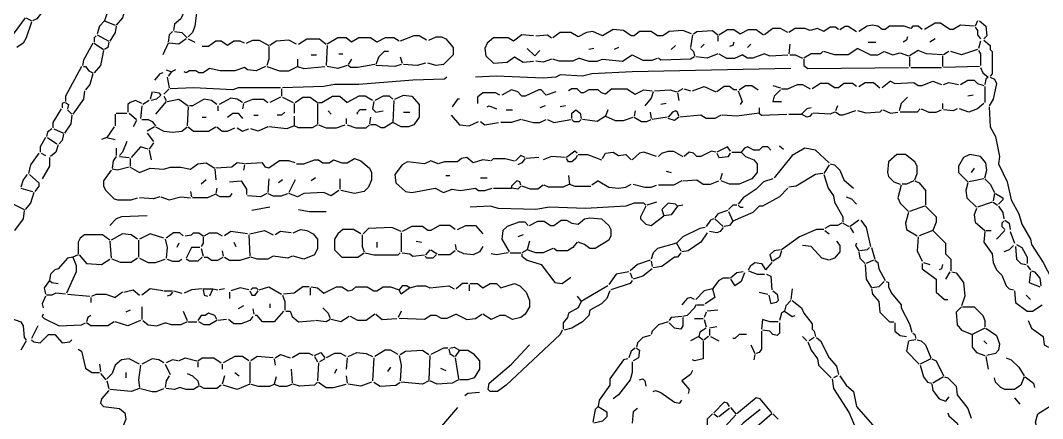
# Model space of a CAD drawing. Header units: millimetres. Extents: x 0 to 150953, y 0 to 85148.
# Drawn here: x 47772 to 76847, y 51237 to 62566 of the extents above; entities that cross this region are included whole.
import ezdxf

# ---------------------------------------------------------------- set-up
doc = ezdxf.new("R2010")
doc.units = ezdxf.units.MM
doc.layers.add('LINEWORK', color=7, linetype='Continuous')

msp = doc.modelspace()

# ---------------------------------------------------------------- linework, layer by layer
at = {"layer": 'LINEWORK'}
for points in [[(48751, 63484), (48751, 63394), (48540, 63002), (48239, 62611), (48118, 62550)], [(50468, 63153), (50318, 63002), (50167, 62550)], [(50770, 62972), (50679, 62641), (50498, 62430)], [(52758, 62882), (52547, 62882), (52427, 62822), (52336, 62611), (52156, 62460), (52125, 62279)], [(52788, 62852), (52728, 62400), (52668, 62219), (52547, 62098)], [(47907, 62641), (47485, 62068), (47455, 61918)], [(48088, 62520), (47937, 62068), (47847, 61918), (47666, 61797)], [(47937, 62641), (48088, 62550)], [(50167, 62550), (50016, 62400), (49956, 62189)], [(50167, 62550), (50468, 62430)], [(74994, 62550), (74934, 62400)], [(75055, 62550), (75235, 62400), (75265, 62129), (75175, 62038)], [(50498, 62400), (50468, 62219), (50318, 61978)], [(52095, 62249), (52005, 62159), (51975, 61948)], [(52156, 62249), (52366, 62219), (52517, 62068)], [(66859, 62189), (66618, 62279), (66226, 62249), (66046, 62129), (65895, 62129), (65714, 62249), (65383, 62249), (65232, 62129), (65142, 62129), (64931, 62279), (64629, 62309), (64328, 62129), (64057, 62249), (63876, 62219), (63635, 62098)], [(66919, 62189), (67010, 62249), (67462, 62279), (67612, 62159)], [(67642, 62159), (67884, 62309), (68064, 62309), (68245, 62189), (68486, 62309), (68697, 62309), (68908, 62159)], [(69601, 62219), (69390, 62340), (69179, 62340), (68938, 62159)], [(70625, 62249), (70445, 62340), (70234, 62279), (70083, 62340), (69812, 62340), (69631, 62219)], [(71047, 62309), (70957, 62370), (70806, 62370), (70625, 62249)], [(71077, 62309), (71228, 62400), (71318, 62400), (71559, 62249)], [(73427, 62309), (73307, 62400), (73156, 62400), (73096, 62340), (72915, 62400), (72493, 62400), (72373, 62309), (72283, 62309), (72162, 62400), (72011, 62430), (71861, 62400), (71620, 62249)], [(74904, 62400), (74512, 62430), (74301, 62309), (74211, 62309), (73940, 62490), (73789, 62490), (73488, 62309)], [(74934, 62370), (74994, 62279), (74994, 62159), (75085, 62038)], [(49926, 62129), (49866, 62068), (49866, 61948)], [(49956, 62159), (50287, 61978)], [(50287, 61948), (50257, 61797), (50167, 61737)], [(52487, 62038), (52276, 61888), (52005, 61918)], [(52547, 62038), (52728, 61948)], [(54144, 61918), (54024, 61978), (53843, 61978), (53662, 61857), (53481, 61978), (53331, 61978), (53120, 61827), (52939, 61827)], [(54204, 61918), (54385, 62008), (54566, 62008), (54837, 61857)], [(55620, 61888), (55410, 62008), (55048, 61978), (54867, 61857)], [(55681, 61888), (55922, 62038), (56283, 62038), (56464, 61888)], [(58543, 61978), (58392, 62068), (58151, 62068), (57910, 61948), (57730, 62068), (57398, 62068), (57187, 61948), (57037, 62068), (56796, 62068), (56494, 61888)], [(59327, 62008), (59116, 62129), (58965, 62129), (58573, 61978)], [(59387, 62008), (59598, 62098), (59748, 62098), (59869, 62038), (60080, 61797), (60080, 61586), (59809, 61315), (59598, 61285), (59357, 61345)], [(62370, 62129), (62038, 62159), (61797, 61978), (61647, 62068), (61225, 62068), (61044, 61918), (60984, 61767), (61014, 61556), (61225, 61345), (61616, 61375), (61827, 61526), (62068, 61375), (62370, 61405)], [(62430, 62129), (62761, 62159), (62882, 62068)], [(63635, 62098), (63424, 62219), (63123, 62219), (62912, 62068)], [(66889, 62159), (66829, 61797)], [(67612, 62129), (67612, 61978)], [(68064, 61948), (68034, 61857), (67944, 61827)], [(71891, 61948), (72102, 61948)], [(73006, 62098), (72976, 62008), (72885, 61948)], [(73789, 62038), (73638, 61948)], [(75085, 61978), (75024, 61767)], [(75175, 62008), (75356, 61857), (75356, 61737), (75416, 61677), (75416, 61044), (75356, 60984)], [(49835, 61918), (49564, 61436), (49534, 61285)], [(49866, 61918), (50137, 61737)], [(50137, 61707), (50046, 61285), (49866, 61074)], [(51975, 61918), (51824, 61586)], [(54837, 61827), (54837, 61466), (54777, 61285)], [(56494, 61857), (56464, 61285)], [(58242, 61677), (58121, 61677), (57971, 61526), (57880, 61315)], [(62189, 61767), (62400, 61556)], [(62550, 61707), (62400, 61556)], [(64087, 61767), (63936, 61737)], [(64780, 61797), (64660, 61737)], [(66407, 61857), (66287, 61737)], [(66829, 61767), (66919, 61677), (66949, 61556)], [(67221, 61888), (67130, 61797)], [(68546, 61888), (68456, 61797)], [(69661, 61888), (69631, 61616)], [(70595, 61677), (70535, 61616), (70264, 61616), (70053, 61496)], [(71590, 61767), (71318, 61586), (70927, 61586), (70625, 61677)], [(71590, 61767), (71951, 61586), (72162, 61586), (72343, 61677)], [(72343, 61677), (72584, 61586), (72795, 61647), (73036, 61556)], [(74000, 61586), (73548, 61616), (73307, 61707), (73066, 61556)], [(74181, 61677), (74030, 61586)], [(74994, 61737), (74542, 61586), (74241, 61677)], [(75024, 61707), (75085, 61616), (75085, 61285)], [(55651, 61466), (55651, 61255)], [(56042, 61586), (56193, 61586)], [(56826, 61616), (56946, 61616)], [(57187, 61466), (57097, 61315)], [(58573, 61526), (58634, 61345)], [(62882, 61466), (62641, 61375), (62430, 61405)], [(63665, 61496), (63484, 61405), (63093, 61405), (62912, 61466)], [(63665, 61496), (63936, 61405), (64177, 61405), (64328, 61466), (64901, 61405), (65172, 61586), (65473, 61436), (65744, 61436), (65895, 61496)], [(66949, 61526), (66829, 61466), (65985, 61436), (65925, 61496)], [(67612, 61616), (67311, 61496), (66980, 61526)], [(67642, 61616), (67853, 61496), (68094, 61496), (68305, 61586)], [(68938, 61616), (68607, 61496), (68456, 61496), (68305, 61586)], [(68938, 61616), (69089, 61556), (69601, 61586)], [(69661, 61586), (69812, 61586), (70023, 61496)], [(70053, 61466), (70053, 61285), (70173, 61195), (73036, 61225)], [(73066, 61526), (73066, 61255)], [(74000, 61556), (74000, 61255)], [(49504, 61255), (49052, 60411), (49052, 60261)], [(49564, 61255), (49625, 61255), (49715, 61134), (49835, 61074)], [(51824, 61074), (51734, 61044), (51583, 60863)], [(51914, 61164), (52065, 61104)], [(52065, 61104), (51975, 60984)], [(52186, 61164), (52065, 61104)], [(54144, 61225), (53873, 61134), (53451, 61134), (53150, 61195), (52969, 61074), (52848, 61074), (52758, 61134), (52577, 61134), (52487, 61074), (52427, 61104)], [(54747, 61255), (54476, 61134), (54234, 61164), (54144, 61225)], [(54777, 61255), (55138, 61134), (55410, 61134), (55651, 61255)], [(55651, 61255), (55831, 61195), (56434, 61255)], [(57067, 61285), (56796, 61195), (56494, 61255)], [(57850, 61315), (57368, 61225), (57157, 61225), (57097, 61285)], [(58603, 61315), (58423, 61255), (57880, 61285)], [(59296, 61345), (59055, 61285), (58664, 61315)], [(69691, 61195), (65172, 61104), (64027, 61044), (63756, 60984), (63123, 61014), (63002, 60954), (62641, 60923), (61315, 60984), (60712, 60954)], [(73096, 61225), (73970, 61225)], [(75055, 61255), (74030, 61225)], [(75085, 61225), (75145, 61074), (75296, 60954)], [(49835, 61044), (49745, 60743), (49625, 60592)], [(51945, 60954), (52005, 60652)], [(59899, 60954), (59839, 60893), (58935, 60863), (57398, 60743), (56705, 60743), (56404, 60682), (55229, 60652)], [(71559, 60682), (71439, 60773), (71198, 60773), (71047, 60652), (70927, 60652), (70746, 60773), (70535, 60773), (70294, 60622)], [(71620, 60682), (71800, 60803), (72041, 60803), (72222, 60652)], [(72524, 60833), (72283, 60652)], [(72524, 60833), (72644, 60773), (73186, 60803), (73307, 60712), (73427, 60712), (73729, 60833), (73970, 60743)], [(74030, 60743), (74181, 60803), (74452, 60743)], [(74512, 60743), (74723, 60863), (74904, 60863), (74994, 60773), (75175, 60712)], [(75296, 60954), (75235, 60893), (75205, 60743)], [(75356, 60954), (75476, 60893), (75537, 60773), (75446, 60321), (75326, 60140)], [(49594, 60562), (49564, 60321), (49263, 59899)], [(51523, 60532), (51463, 60321)], [(51553, 60532), (51704, 60502), (51764, 60441)], [(52005, 60622), (51854, 60471)], [(55169, 60652), (53963, 60652), (53813, 60592), (52698, 60652), (52035, 60622)], [(55199, 60622), (55199, 60411)], [(61405, 60441), (61285, 60502), (60923, 60502), (60773, 60381), (60773, 60200)], [(63002, 60532), (62731, 60441), (62581, 60592), (62520, 60592), (62129, 60411), (62038, 60411), (61918, 60532), (61737, 60592), (61466, 60441)], [(64599, 60622), (64419, 60471), (64298, 60502), (64208, 60592), (63936, 60592), (63786, 60502), (63726, 60502), (63605, 60622), (63454, 60622), (63364, 60562)], [(64599, 60622), (65021, 60622), (65262, 60471), (65503, 60592), (65744, 60562)], [(65774, 60532), (65714, 60351), (65533, 60140)], [(65805, 60562), (66256, 60592), (66437, 60532)], [(66618, 60622), (66467, 60532)], [(66467, 60502), (66498, 60291)], [(66648, 60622), (66829, 60562)], [(66889, 60562), (67221, 60682), (67552, 60532)], [(68155, 60592), (68064, 60592), (67944, 60682), (67793, 60682), (67582, 60532)], [(68185, 60562), (68305, 60261), (68245, 60170)], [(68215, 60592), (68396, 60712), (68577, 60712), (68757, 60592)], [(69179, 60712), (69390, 60652)], [(69390, 60592), (69209, 60411), (69179, 60261), (69420, 60261)], [(69420, 60622), (69601, 60622), (69872, 60743), (70023, 60743), (70234, 60622)], [(75205, 60682), (75205, 60230)], [(49022, 60230), (48962, 60200), (48962, 60080)], [(49052, 60230), (49142, 60170), (49112, 60050)], [(51221, 60200), (51041, 60291), (50890, 60230), (50830, 60170), (50830, 59959)], [(51432, 60291), (51252, 60170)], [(51764, 60441), (51643, 60321), (51493, 60291)], [(51914, 60261), (51613, 59899)], [(51854, 60411), (51914, 60291)], [(51945, 60261), (52276, 60321), (52547, 60140)], [(53361, 60170), (53210, 60291), (52999, 60321), (52668, 60140), (52577, 60140)], [(54084, 60230), (53933, 60321), (53752, 60351), (53421, 60170)], [(54114, 60200), (54084, 60050)], [(54144, 60230), (54385, 60321), (54686, 60321), (54807, 60230)], [(55169, 60381), (54867, 60230)], [(55229, 60381), (55530, 60230)], [(55560, 60200), (55560, 59929)], [(55590, 60230), (55801, 60381), (56012, 60381), (56223, 60230)], [(56223, 60200), (56223, 59628)], [(56253, 60230), (56344, 60230), (56645, 60411), (56856, 60411), (57067, 60230)], [(57790, 60291), (57579, 60411), (57398, 60411), (57067, 60230)], [(57820, 60261), (57790, 60050), (57880, 59959), (58091, 59989)], [(58362, 60321), (58272, 60411), (58091, 60411), (57850, 60291)], [(58423, 60321), (58664, 60441), (58905, 60411), (59116, 60170), (59116, 59809), (58965, 59598), (58814, 59537), (58603, 59537), (58362, 59658)], [(58392, 60291), (58362, 59658)], [(60261, 60321), (60200, 60321), (60050, 60110)], [(66136, 60200), (65985, 60170)], [(73006, 60381), (72825, 60200), (72765, 59989)], [(74000, 60200), (74000, 60050)], [(75175, 60200), (74994, 60050), (74753, 59959), (74482, 60050)], [(74874, 60441), (74723, 60411)], [(48932, 60050), (48691, 59658), (48691, 59507)], [(49112, 60020), (49233, 59899)], [(50468, 59899), (50468, 59568)], [(50498, 59929), (50800, 59929)], [(50860, 59929), (51071, 59748)], [(51221, 60140), (51191, 59778)], [(52547, 60110), (52517, 59568)], [(53391, 60140), (53391, 59989)], [(53662, 59809), (53813, 59929), (53963, 59929), (54084, 59778)], [(55289, 59959), (55199, 59869), (55078, 59869)], [(56524, 59989), (56615, 59899)], [(57609, 60020), (57428, 60020), (57338, 59929), (57368, 59899)], [(58664, 59959), (58844, 59959)], [(61044, 60110), (61104, 60140), (61315, 60050)], [(61586, 60020), (61767, 60020)], [(62701, 60140), (62550, 60080)], [(63274, 60140), (63123, 60110)], [(63454, 59778), (63454, 59929), (63575, 60020), (63695, 59929), (63726, 59778)], [(64479, 60020), (64419, 59839)], [(65262, 59989), (65232, 59839)], [(65684, 59959), (65714, 59778)], [(66498, 59839), (66467, 59959), (66407, 59989), (66317, 59959), (66196, 59809)], [(68787, 59929), (68155, 59839), (67733, 59869)], [(68787, 60080), (68787, 59929)], [(68787, 59929), (68848, 59869), (69571, 59899)], [(69631, 59899), (69993, 59899)], [(70264, 60080), (70143, 60050), (69993, 59899)], [(70294, 59929), (70234, 59839), (70143, 59809), (69993, 59899)], [(70927, 59959), (70806, 59899), (70324, 59929)], [(71017, 60140), (70957, 59989)], [(71529, 59989), (71168, 59869), (71077, 59869), (70957, 59959)], [(72283, 60020), (72222, 59959), (71831, 59929), (71590, 59989)], [(72313, 60020), (72524, 59929), (72734, 59959)], [(73367, 60050), (73277, 59959), (72795, 59959)], [(73397, 60050), (73608, 59959), (73819, 59959), (73970, 60020)], [(74422, 60050), (74301, 59989), (74030, 60020)], [(75326, 60110), (75356, 59537), (75506, 59266), (75627, 58694), (75597, 58483), (75838, 57971), (75958, 57458), (76169, 57067), (76260, 56765), (76501, 56344), (76531, 56193), (76862, 55681), (77224, 54988), (77646, 54415), (77766, 54174)], [(49233, 59869), (49203, 59628), (49022, 59357)], [(51071, 59718), (50980, 59537)], [(51221, 59748), (51402, 59748), (51523, 59688), (51613, 59568)], [(52939, 59809), (53059, 59809)], [(54415, 59869), (54536, 59869)], [(55560, 59839), (55560, 59568)], [(57037, 59778), (57037, 59628)], [(57730, 59809), (57699, 59628)], [(58362, 59658), (58121, 59507), (58031, 59507), (57880, 59598), (57730, 59598)], [(60020, 59869), (60261, 59598), (60532, 59568), (60803, 59688)], [(60863, 59688), (60984, 59598), (61375, 59658)], [(62008, 59748), (61737, 59658), (61436, 59658)], [(62038, 59748), (62370, 59658), (62550, 59658), (62731, 59748)], [(62761, 59748), (62942, 59658), (63424, 59748)], [(63454, 59748), (63515, 59688), (63665, 59688), (63726, 59748)], [(64419, 59839), (64177, 59688), (63756, 59748)], [(64419, 59839), (64690, 59718), (64931, 59718), (65202, 59809)], [(65232, 59809), (65443, 59688), (65594, 59688), (65714, 59748)], [(66166, 59809), (65744, 59748)], [(66498, 59809), (66377, 59718), (66196, 59778)], [(67703, 59869), (67522, 59778), (67281, 59778), (67130, 59869), (66528, 59809)], [(48660, 59477), (48540, 59387), (48510, 59266)], [(48721, 59477), (48992, 59357)], [(48992, 59327), (48962, 59146), (48871, 59055)], [(50438, 59537), (50227, 59236)], [(51583, 59537), (51372, 59417)], [(51372, 59357), (51553, 59116)], [(51613, 59537), (51854, 59417), (52095, 59387), (52366, 59417), (52517, 59537)], [(52547, 59537), (52698, 59417), (53120, 59417), (53331, 59537)], [(53361, 59537), (53511, 59417), (53662, 59417), (53873, 59507)], [(53933, 59507), (54084, 59417), (54265, 59477)], [(54807, 59537), (54536, 59417), (54325, 59477)], [(55560, 59568), (55349, 59477), (54837, 59537)], [(56223, 59598), (56072, 59507), (55681, 59507), (55560, 59568)], [(56253, 59598), (56464, 59507), (56765, 59507), (57006, 59598)], [(57067, 59598), (57308, 59507), (57609, 59507), (57699, 59598)], [(48480, 59236), (48329, 58965), (48329, 58814)], [(48540, 59236), (48811, 59055)], [(48841, 59025), (48781, 58814), (48630, 58694)], [(50227, 59236), (50077, 59176)], [(50227, 59236), (50468, 59176)], [(50800, 59116), (50679, 58814), (50589, 58724)], [(51553, 59085), (51432, 58905)], [(48299, 58784), (48058, 58453), (47998, 58212)], [(48359, 58784), (48480, 58724)], [(50498, 58935), (50498, 58724)], [(51402, 58905), (51191, 58965), (50920, 58664)], [(51432, 58875), (51493, 58603)], [(63605, 58784), (63545, 58844), (63304, 58664)], [(63635, 58754), (63906, 58754), (64298, 58603)], [(64328, 58634), (64419, 58784), (64629, 58814), (64780, 58724), (64991, 58754), (65142, 58603)], [(65865, 58694), (65503, 58814), (65383, 58784), (65172, 58603)], [(65925, 58694), (66015, 58784), (66196, 58844), (66347, 58844), (66618, 58694)], [(67552, 58814), (67432, 58844), (67130, 58694), (67010, 58694), (66919, 58784), (66799, 58814), (66648, 58694)], [(67974, 58844), (67884, 58965), (67582, 58814)], [(67582, 58784), (67642, 58664), (67914, 58694), (67974, 58784)], [(68275, 58814), (68396, 58694), (68637, 58603), (68727, 58483), (68727, 58242), (68577, 58061), (68215, 57910), (67944, 57910), (67703, 58001)], [(68004, 58814), (68275, 58814)], [(69119, 58875), (69028, 58965), (68878, 58965), (68787, 58875), (68637, 58875), (68456, 58965), (68366, 58935), (68275, 58814)], [(70776, 58513), (70384, 58875), (70083, 58935), (69721, 58724), (69209, 58091)], [(69360, 58995), (69480, 58905)], [(73217, 58031), (73277, 58212), (73277, 58423), (73217, 58543), (72945, 58754), (72704, 58754), (72463, 58543), (72433, 58242), (72463, 58121), (72614, 57971), (72795, 57910)], [(75205, 58091), (75265, 58302), (75235, 58513), (75085, 58694), (74783, 58754), (74603, 58664), (74452, 58423), (74452, 58242), (74723, 57971)], [(48600, 58664), (48600, 58423), (48389, 58061)], [(50498, 58694), (50408, 58573), (50378, 58362)], [(50589, 58694), (50860, 58664)], [(50890, 58634), (50890, 58423)], [(50890, 58392), (51161, 58242), (51463, 58362), (51854, 58332), (52035, 58392), (52336, 58392), (52607, 58332), (52818, 58483), (53059, 58513), (53300, 58362)], [(54144, 58483), (53933, 58513), (53783, 58392), (53331, 58362)], [(54144, 58453), (54114, 58302)], [(55590, 58513), (55410, 58573), (55138, 58573), (54837, 58362), (54747, 58392), (54656, 58513), (54174, 58483)], [(55620, 58483), (55831, 58483), (56133, 58603), (56253, 58603), (56374, 58513), (56555, 58513), (56675, 58603), (56916, 58513), (57067, 58513), (57278, 58634), (57458, 58573), (57699, 58362), (57760, 58242), (57760, 58031), (57669, 57820), (57549, 57699), (57278, 57639), (56886, 57730)], [(60652, 58513), (60471, 58664), (60321, 58634), (60200, 58543), (59839, 58543), (59658, 58483), (59447, 58573), (59266, 58483), (58784, 58543), (58634, 58453), (58423, 58182), (58453, 57941), (58724, 57699), (58905, 57669), (59568, 57790)], [(61134, 58573), (60923, 58603), (60652, 58513)], [(61164, 58573), (61225, 58634), (61556, 58634), (61827, 58573)], [(62129, 58664), (62008, 58724), (61857, 58573)], [(62129, 58634), (62038, 58513), (61918, 58453)], [(62520, 58664), (62159, 58634)], [(63274, 58664), (62882, 58694), (62641, 58603)], [(63605, 58724), (63575, 58634), (63454, 58543), (63364, 58543), (63304, 58634)], [(70776, 58453), (70625, 58212)], [(70806, 58483), (70927, 58453), (71077, 58302), (71198, 58031), (71469, 57790)], [(47967, 58182), (47847, 58031), (47787, 57820)], [(48028, 58182), (48299, 57941), (48299, 57850), (48178, 57699)], [(50348, 58302), (50137, 58001), (50137, 57850), (50197, 57730), (50438, 57489), (50528, 57458), (50920, 57458), (51101, 57519)], [(50860, 58392), (50528, 58302), (50378, 58332)], [(53300, 58332), (53331, 58031)], [(59869, 58151), (59989, 58151)], [(63364, 58151), (63394, 57910)], [(66136, 58272), (66287, 58242)], [(67733, 58212), (67673, 58031)], [(70595, 58212), (70384, 58182), (69842, 57850), (69631, 57820)], [(70625, 58182), (70746, 57790), (70897, 57579), (70927, 57398), (71168, 56976), (71168, 56826)], [(74904, 58362), (74813, 58242)], [(53059, 58031), (52909, 57910)], [(53722, 57971), (54054, 58001), (54204, 57760), (54204, 57609)], [(54837, 58061), (54807, 57669)], [(55229, 58031), (55108, 57941)], [(55590, 58031), (55410, 57669)], [(56163, 58091), (56042, 58001)], [(56856, 58061), (56856, 57760)], [(60863, 58091), (61044, 58091)], [(62008, 57880), (61978, 57971), (61888, 58001), (61737, 57850), (61737, 57790)], [(62641, 57880), (62490, 57760), (62279, 57760), (62038, 57850)], [(63394, 57910), (63213, 57820), (62791, 57820), (62671, 57880)], [(63394, 57910), (63545, 57850), (63997, 57850)], [(64208, 58001), (64027, 57880)], [(64208, 58001), (64509, 57820), (64780, 57790), (64991, 57820), (65142, 57910)], [(65202, 57910), (65533, 57820), (65714, 57820), (65865, 57880)], [(66588, 58001), (66347, 57880), (65925, 57880)], [(66618, 58001), (67010, 58031), (67191, 57910), (67401, 57910), (67642, 58001)], [(69179, 58061), (68908, 57971), (68697, 57760), (68335, 57519), (68185, 57338)], [(72825, 57880), (72734, 57519), (72795, 57368), (73036, 57127)], [(73186, 58001), (72976, 57910), (72855, 57910)], [(73217, 58001), (73337, 57941), (73518, 57730), (73518, 57308)], [(74723, 57941), (74663, 57730), (74693, 57519), (74964, 57248)], [(75175, 58061), (74753, 57971)], [(75205, 58061), (75356, 57910), (75476, 57669)], [(47787, 57790), (48118, 57699)], [(48148, 57669), (48058, 57368), (47907, 57187)], [(52607, 57699), (52638, 57549)], [(53300, 57609), (53090, 57519), (52668, 57519)], [(53361, 57790), (53331, 57639)], [(53783, 57639), (53722, 57549), (53451, 57549), (53331, 57609)], [(54777, 57639), (54596, 57549), (54234, 57579)], [(54807, 57639), (54958, 57579), (55199, 57579), (55379, 57639)], [(56826, 57730), (56615, 57579), (56404, 57669), (55831, 57639), (55651, 57549), (55410, 57639)], [(59568, 57790), (59809, 57669), (60050, 57760), (60291, 57730), (60712, 57790), (60803, 57730), (60984, 57730), (61195, 57790)], [(61225, 57790), (61737, 57790)], [(62008, 57850), (61918, 57760), (61737, 57790)], [(69601, 57790), (69360, 57549), (68878, 57278), (68787, 57278), (68607, 57097), (68034, 56856)], [(75476, 57639), (75446, 57428)], [(75506, 57639), (75717, 57519), (75717, 57458), (75597, 57338)], [(47576, 57338), (47877, 57187)], [(51734, 57549), (51553, 57489), (51161, 57519)], [(51764, 57549), (52005, 57458), (52336, 57549), (52607, 57519)], [(65563, 57308), (65503, 57368), (65232, 57368), (64991, 57278), (63846, 57217), (62822, 57248), (62430, 57187), (61375, 57217), (61134, 57278), (60562, 57248)], [(65865, 57398), (65594, 57308)], [(66467, 57278), (66407, 57338), (66196, 57368), (66015, 57187), (66076, 57006)], [(66618, 57308), (66467, 57278)], [(68155, 57308), (68034, 57308), (67914, 57187)], [(68185, 57308), (68245, 57248), (68335, 57248)], [(71258, 57549), (71409, 57489), (71559, 57338)], [(75416, 57398), (74994, 57248)], [(75446, 57398), (75567, 57308)], [(47877, 57157), (47847, 56916), (47606, 56585)], [(51372, 57006), (50649, 56976), (50498, 56916), (50318, 56735)], [(54867, 57248), (54355, 57157)], [(55681, 57187), (55982, 57127), (56464, 57127)], [(65563, 57278), (65413, 56976), (65413, 56916), (65563, 56765), (65714, 56735), (66076, 57006)], [(66467, 57278), (66287, 57037), (66076, 57006)], [(67884, 57157), (67612, 57067), (67522, 56946)], [(67914, 57127), (68034, 56856)], [(73036, 57097), (72945, 56796), (72976, 56615), (73277, 56434)], [(73488, 57278), (73066, 57127)], [(73518, 57278), (73819, 56976), (73819, 56826), (73729, 56585)], [(74964, 57217), (74904, 57037), (74934, 56826), (75205, 56585)], [(75597, 57278), (75717, 57097), (75748, 56916)], [(60140, 56615), (59989, 56735), (59688, 56735), (59447, 56585), (59357, 56585), (59206, 56705), (58905, 56705), (58634, 56555)], [(60200, 56615), (60441, 56735), (60712, 56735), (60923, 56494)], [(62219, 56735), (62129, 56826), (61948, 56826), (61616, 56705), (61496, 56585), (61466, 56344), (61677, 55982)], [(62249, 56735), (62490, 56856), (62671, 56856), (62852, 56735), (62942, 56735), (63153, 56886), (63304, 56886), (63454, 56796), (63635, 56765), (63816, 56916), (63967, 56946), (64298, 56916), (64509, 56735), (64569, 56615), (64569, 56434), (64509, 56313), (64117, 56072), (63967, 56072), (63816, 56193), (63635, 56253)], [(67492, 56916), (67401, 56886), (67281, 56705)], [(67522, 56916), (67763, 56705)], [(68034, 56856), (67944, 56735), (67793, 56705)], [(71138, 56796), (71017, 56735), (70806, 56735), (70655, 56645)], [(71168, 56796), (71348, 56705)], [(71620, 56886), (71379, 56705)], [(71680, 56886), (71831, 56675), (71951, 56133)], [(75748, 56856), (75687, 56796), (75687, 56705), (75778, 56615)], [(75778, 56886), (75898, 56796), (75928, 56615)], [(50318, 56313), (50107, 56464), (49594, 56464), (49474, 56374), (49414, 56253), (49414, 55922)], [(51101, 56344), (50920, 56464), (50679, 56494), (50348, 56313)], [(51854, 56374), (51463, 56494), (51161, 56344)], [(52397, 56434), (52306, 56524), (52125, 56524), (51914, 56374)], [(52457, 56434), (52638, 56464), (52698, 56524), (52848, 56524), (52969, 56434)], [(52999, 56434), (53150, 56524), (53361, 56524), (53511, 56434)], [(54234, 56494), (53752, 56555), (53572, 56434)], [(54265, 56464), (54295, 55862)], [(54295, 56494), (54717, 56585), (54958, 56464)], [(55470, 56524), (55169, 56555), (55018, 56464)], [(55530, 56524), (55741, 56615), (55922, 56585), (56103, 56494), (56223, 56344), (56223, 56072), (56133, 55892), (55831, 55771), (55530, 55862)], [(57458, 56494), (57248, 56615), (56946, 56615), (56796, 56494), (56705, 56344), (56705, 56042), (56916, 55831), (57368, 55831), (57549, 55952)], [(57489, 56464), (57489, 56133), (57549, 55982)], [(58603, 56555), (58332, 56675), (57669, 56645), (57519, 56494)], [(58603, 56524), (58603, 55982)], [(62068, 56464), (61918, 56404)], [(67251, 56675), (67100, 56645), (66618, 56404), (66437, 56223)], [(67311, 56524), (67130, 56253), (66769, 56012), (66588, 55982)], [(67763, 56675), (67673, 56555), (67582, 56524), (67371, 56555)], [(70625, 56615), (70414, 56615), (69932, 56404), (69420, 56042)], [(70655, 56585), (70776, 56494)], [(71379, 56675), (71469, 56524)], [(73729, 56585), (73337, 56434)], [(73729, 56585), (74090, 56223), (74090, 55922), (74241, 55771), (74241, 55440)], [(75205, 56555), (75175, 56253), (75416, 55922), (75446, 55681), (75537, 55470), (75687, 55319), (75808, 55018), (75898, 54927), (76019, 54897)], [(75235, 56585), (75386, 56585)], [(75778, 56585), (75537, 56344)], [(75928, 56555), (76049, 56223)], [(50318, 56283), (50348, 55801)], [(51131, 56313), (51131, 55831)], [(51884, 56344), (51945, 56103), (51914, 55801)], [(52276, 56223), (52216, 56103)], [(52969, 56404), (52969, 56223), (52909, 56133)], [(53843, 56253), (53903, 56133)], [(57910, 56253), (57910, 56103)], [(59025, 56283), (59176, 56253)], [(60140, 56193), (60170, 56042)], [(60923, 56133), (60833, 55982), (60652, 55892), (60381, 55922), (60200, 56012)], [(62249, 56283), (62189, 56042)], [(63605, 56253), (63484, 56103), (63334, 56012), (63033, 56012), (62942, 56072)], [(66437, 56223), (65895, 56072), (65774, 55952), (65714, 55771)], [(66437, 56223), (66558, 56012)], [(70987, 56283), (71077, 56163), (71077, 55982), (70927, 55801), (70776, 55741), (70565, 55801), (70264, 56133), (70023, 56163)], [(71559, 56223), (71529, 56163), (71620, 56012)], [(73307, 56404), (73277, 56012), (73427, 55711)], [(76019, 56163), (75898, 56042), (75748, 55982)], [(76079, 56133), (76109, 55771), (76230, 55651), (76380, 55620)], [(76109, 56193), (76260, 56103), (76410, 55831), (76410, 55651)], [(49263, 55831), (49112, 55801), (48841, 55500), (48751, 55470), (48630, 55349), (48600, 55169)], [(49263, 55831), (49353, 55590), (49353, 55410), (49082, 54807)], [(49414, 55892), (49263, 55831)], [(49444, 55892), (49655, 55651), (50077, 55620), (50318, 55771)], [(52879, 56103), (52638, 56103), (52487, 55801)], [(52939, 55831), (52818, 55711), (52577, 55711), (52487, 55771)], [(52909, 56072), (52969, 55862)], [(52999, 55831), (53090, 55831), (53210, 55741), (53391, 55741), (53541, 55831)], [(53511, 56012), (53541, 55862)], [(53572, 55831), (53722, 55741), (54024, 55741), (54295, 55831)], [(55500, 55862), (55379, 55801), (54958, 55862), (54807, 55771), (54506, 55771), (54325, 55831)], [(57579, 55952), (57820, 55892), (58513, 55892), (58573, 55952)], [(58634, 55952), (58844, 55922), (58935, 55862), (59266, 55892)], [(59417, 56042), (59296, 55892)], [(59598, 55892), (59507, 55801), (59327, 55801), (59296, 55862)], [(59447, 56042), (59628, 55922)], [(60140, 56012), (59989, 55892), (59658, 55892)], [(61647, 55952), (61315, 55892), (61164, 55922)], [(61707, 55952), (62008, 55952)], [(62189, 56042), (62038, 55952)], [(62038, 55922), (62038, 55862), (62189, 55741), (62581, 55620), (62972, 55108), (63183, 55078), (63424, 55259)], [(62912, 56072), (62641, 55952), (62430, 55952), (62189, 56042)], [(66558, 55952), (66467, 55831), (66377, 55831), (66015, 55560), (65774, 55530)], [(69390, 56042), (69209, 56012), (69089, 55892), (69149, 55711)], [(69420, 56012), (69360, 55831), (69179, 55711)], [(71620, 55982), (71650, 55801), (71800, 55651)], [(71921, 56103), (71861, 56042), (71650, 56012)], [(71981, 56103), (72072, 55771)], [(51101, 55801), (50920, 55681), (50619, 55681), (50378, 55771)], [(51161, 55801), (51402, 55681), (51613, 55681), (51884, 55771)], [(51945, 55771), (52095, 55711), (52276, 55711), (52366, 55771)], [(65684, 55741), (65322, 55620), (65112, 55440)], [(65714, 55711), (65744, 55560)], [(68486, 55470), (68546, 55590), (68667, 55681), (68848, 55651), (68968, 55470)], [(69149, 55681), (68968, 55470)], [(71800, 55620), (71831, 55199), (71981, 54958)], [(72041, 55741), (71831, 55651)], [(72072, 55741), (72162, 55681), (72192, 55500), (72373, 55169)], [(73427, 55651), (73427, 55500), (73819, 55199), (73819, 54837), (74060, 54626), (74151, 54626)], [(73458, 55681), (73638, 55620)], [(74000, 55620), (73970, 55500), (73910, 55470)], [(76410, 55590), (76501, 55470)], [(65081, 55410), (64720, 55349), (64509, 55048)], [(65112, 55379), (65172, 55229)], [(65744, 55500), (65473, 55289), (65202, 55199)], [(68335, 55410), (68155, 55379), (67974, 55229)], [(68366, 55379), (68275, 55138), (68094, 55018)], [(68486, 55440), (68727, 55349), (68938, 55349)], [(68998, 55349), (69119, 55289), (69149, 54897)], [(74211, 55410), (74090, 55199)], [(74271, 55410), (74392, 55379), (74603, 55108), (74633, 54717), (74542, 54445)], [(76501, 55410), (76471, 55108)], [(76531, 55440), (76621, 55410), (76772, 55229), (76802, 55018)], [(48600, 55169), (48449, 54958), (48480, 54777)], [(48600, 55169), (48660, 55108), (48841, 55078)], [(54265, 54897), (54024, 54958), (53752, 54867)], [(54325, 54897), (54385, 54958), (54476, 54958), (54536, 54897)], [(54566, 54897), (54837, 54988), (55199, 54777)], [(55982, 54988), (55801, 54988), (55560, 54807), (55259, 54777)], [(56012, 54958), (56012, 54747)], [(56042, 54988), (56223, 54958), (56404, 54807), (56765, 54988), (56916, 54988), (57097, 54867), (57217, 54897), (57308, 54988), (57639, 54988), (57820, 54867), (57910, 54867), (58091, 54988), (58302, 54988), (58543, 54897)], [(58844, 54958), (58754, 55018), (58634, 55018), (58543, 54897)], [(58844, 54958), (58603, 54777), (58543, 54897)], [(58844, 54958), (59055, 55018), (59296, 55018), (59417, 54958), (59959, 55018), (60110, 54927)], [(60502, 55078), (60351, 55078), (60170, 54927)], [(60532, 55048), (60532, 54867)], [(60562, 55078), (60773, 55078), (60923, 54958), (61134, 55078), (61315, 55078), (61436, 54958), (61827, 55078), (61978, 55018), (62159, 54837), (62249, 54596), (62249, 54415), (62129, 54204), (62008, 54114), (61767, 54054), (61556, 54174), (61405, 54174), (61164, 54054), (60923, 54204)], [(64479, 55018), (63726, 54566)], [(65172, 55169), (65112, 55078), (64569, 54897)], [(67944, 55229), (67763, 55229), (67642, 55169), (67462, 54927)], [(67974, 55199), (68094, 55018)], [(72343, 55138), (72192, 54988), (72011, 54958)], [(72403, 55138), (72463, 55108), (72463, 54988), (72554, 54807), (72825, 54476), (72825, 54385), (73066, 53933), (73126, 53692)], [(76471, 55108), (76772, 54988)], [(48480, 54717), (48389, 54506), (48419, 54385)], [(49052, 54777), (48781, 54807), (48660, 54747), (48510, 54747)], [(49112, 54777), (49745, 54717)], [(49775, 54686), (49775, 54536)], [(49805, 54717), (49926, 54777), (50197, 54777), (50468, 54686)], [(50679, 54837), (50468, 54686)], [(50709, 54837), (50980, 54897), (51161, 54747)], [(51824, 54867), (51463, 54927), (51221, 54747)], [(51854, 54867), (52095, 54867)], [(52095, 54837), (52035, 54747), (51945, 54717)], [(52125, 54867), (52366, 54807)], [(52939, 54927), (52638, 54897), (52427, 54807)], [(52969, 54927), (53240, 54927)], [(52969, 54897), (52999, 54747), (53090, 54717)], [(53240, 54927), (53150, 54717)], [(53240, 54927), (53391, 54897)], [(53572, 54927), (53421, 54897)], [(53722, 54837), (53722, 54656)], [(54295, 54867), (54355, 54747), (54445, 54747), (54536, 54867)], [(55229, 54747), (55289, 54566), (55289, 54325)], [(63605, 54717), (63726, 54566)], [(64539, 54867), (64449, 54656), (64298, 54506), (63967, 54325)], [(66949, 54626), (66829, 54686), (66739, 54656), (66588, 54476)], [(67462, 54927), (67221, 54867), (66980, 54626)], [(67462, 54927), (67522, 54686), (67251, 54506)], [(68787, 54837), (69028, 54777)], [(69059, 54747), (69119, 54506)], [(69179, 54867), (69300, 54777), (69330, 54596), (69269, 54536), (69119, 54506)], [(69721, 54927), (69691, 54626)], [(71981, 54927), (72011, 54777), (72192, 54566), (72222, 54265), (72493, 53993), (72614, 53993)], [(76049, 54867), (76079, 54536), (76410, 54295), (76561, 54295), (76832, 54476)], [(76380, 54747), (76501, 54626)], [(46702, 54656), (46822, 54656), (46883, 54596), (46973, 54355), (47063, 54265), (47485, 54295), (47515, 54084), (47787, 53993), (47847, 53873), (47877, 53541), (47937, 53481)], [(51221, 54415), (51221, 54054)], [(54114, 54445), (53963, 54355)], [(54867, 54506), (54867, 54385)], [(56374, 54385), (56524, 54234), (56585, 54084)], [(63726, 54566), (63635, 54385), (63364, 54234), (63334, 54114), (63213, 53963), (63213, 53783)], [(66980, 54476), (66949, 54385), (66739, 54174), (66618, 54144)], [(67010, 54476), (67221, 54476)], [(69691, 54596), (69541, 54445), (69511, 54295)], [(69721, 54596), (69993, 54385), (70053, 54234), (70294, 53933), (70294, 53783), (70354, 53722), (70384, 53572)], [(74542, 54415), (74392, 54265), (74422, 53903), (74542, 53752), (74844, 53632)], [(74572, 54415), (74904, 54415), (75145, 54174), (75205, 54024), (75205, 53843)], [(48419, 54204), (48389, 54144), (48449, 54084), (48871, 53873), (49504, 53903), (49625, 53963)], [(49775, 54174), (49685, 54114), (49655, 53993)], [(50890, 54325), (50770, 54265)], [(52397, 54295), (52517, 54024)], [(53361, 54054), (53300, 54174), (53120, 54234), (53029, 54174), (52909, 54174), (52818, 54024)], [(54385, 54144), (54295, 54024), (54054, 53933), (53843, 53933), (53692, 54054)], [(54385, 54355), (54415, 54204)], [(55259, 54295), (54988, 53993), (54656, 53993), (54506, 54174), (54445, 54174)], [(55319, 54295), (55440, 54295), (55500, 54144), (55681, 53993), (56133, 54024)], [(57127, 54144), (56886, 53993), (56615, 54054)], [(57850, 54204), (57609, 54024), (57368, 54024), (57157, 54144)], [(57880, 54204), (58061, 54054), (58483, 54084)], [(58603, 54295), (58513, 54114)], [(60170, 54204), (59899, 54084), (59748, 54084), (59598, 54174), (59447, 54174), (59266, 54054), (58543, 54084)], [(60170, 54204), (60471, 54054), (60712, 54084), (60893, 54204)], [(63967, 54325), (63936, 54174), (63756, 53993), (63454, 53813), (63243, 53752)], [(66588, 54144), (66287, 54114), (66226, 54024)], [(66618, 54114), (66618, 53873), (66558, 53783), (66377, 53813), (66226, 53963)], [(66949, 54084), (67191, 54084)], [(67281, 54265), (67221, 54114)], [(67612, 54325), (67311, 54295)], [(69511, 54295), (69420, 54234), (69360, 54024)], [(69511, 54295), (69721, 54144), (69812, 54174)], [(48269, 53873), (48088, 53511)], [(50438, 53993), (50257, 53873), (49775, 53873), (49655, 53963)], [(51191, 54024), (50830, 53873), (50468, 53993)], [(51252, 54024), (51402, 53903), (51643, 53873), (51884, 53963)], [(52517, 53993), (52336, 53903), (52065, 53903), (51884, 53963)], [(52547, 53993), (52788, 53993)], [(53361, 54024), (53150, 53903), (52999, 53903), (52848, 53993)], [(53632, 54054), (53391, 54024)], [(56585, 54054), (56464, 53993), (56163, 54024)], [(66196, 53993), (65925, 53903), (65744, 53722), (65714, 53632)], [(67281, 53813), (67100, 53692), (67070, 53572)], [(67221, 54054), (67281, 53843)], [(67582, 53843), (67371, 53813)], [(69330, 53993), (69089, 53993), (68878, 54054), (68848, 53783)], [(69360, 53963), (69360, 53662), (69300, 53602), (69179, 53632), (69089, 53722), (68878, 53752)], [(72644, 53963), (72644, 53722), (72795, 53602), (72976, 53572)], [(75205, 53813), (74844, 53632)], [(75235, 53813), (75537, 53602), (75627, 53361), (75597, 53180), (75506, 53090), (75265, 53029)], [(76441, 54024), (76531, 53813), (76862, 53572), (76892, 53331), (77013, 53270)], [(48088, 53481), (48148, 53421), (48329, 53391), (48570, 53632), (48751, 53632), (48962, 53391), (49173, 53421), (49233, 53481)], [(63183, 53752), (63123, 53632), (61586, 52186), (61345, 52005), (61134, 52005), (61074, 52065), (61104, 52246), (61737, 52788), (62249, 53331)], [(65684, 53602), (65473, 53541), (65322, 53391), (65292, 53270)], [(67070, 53572), (66829, 53451)], [(67070, 53572), (67191, 53481)], [(67341, 53572), (67221, 53481)], [(67371, 53783), (67371, 53602)], [(67401, 53572), (67642, 53451)], [(68426, 53632), (68215, 53632), (68094, 53511), (68034, 53511)], [(68848, 53722), (68848, 53210), (68787, 53120), (68697, 53090)], [(70023, 53572), (70143, 53451)], [(70354, 53541), (70204, 53451)], [(70414, 53541), (70535, 53451), (70776, 52969), (70987, 52728), (71047, 52487)], [(73156, 53662), (73217, 53632), (73247, 53511)], [(74844, 53632), (74844, 53270), (74964, 53120), (75205, 53029)], [(47937, 53451), (47787, 53180)], [(49414, 53210), (49504, 53150), (49625, 52668), (49805, 52547), (50016, 52547)], [(59929, 53240), (59809, 53240), (59447, 53059)], [(59959, 53210), (59989, 53090), (60110, 52999)], [(59989, 53240), (60110, 53270), (60261, 53180)], [(65262, 53240), (65142, 53150), (65081, 52969)], [(65292, 53240), (65383, 53180), (65353, 52969), (65202, 52879)], [(67191, 53451), (67191, 52939), (66949, 52879), (66889, 52909)], [(68546, 53331), (68667, 53090)], [(70173, 53421), (70264, 53180), (70445, 52939), (70475, 52758), (70836, 52397)], [(73036, 53451), (72976, 53150), (73337, 52788)], [(73247, 53481), (73066, 53451)], [(73277, 53481), (73397, 53451), (73518, 53331), (73669, 52969)], [(75175, 53451), (75265, 53361)], [(51161, 52788), (50860, 52939), (50649, 52909), (50468, 52758), (50378, 52517), (50227, 52366)], [(51854, 52818), (51704, 52909), (51523, 52939), (51221, 52788)], [(52276, 52879), (52457, 52969), (52788, 52879)], [(52818, 52879), (52939, 52969), (53270, 52969), (53481, 52818)], [(54265, 52879), (54084, 52999), (53873, 52999), (53541, 52818)], [(54958, 52969), (54506, 52999), (54325, 52879)], [(54988, 52939), (55018, 52758)], [(55018, 52969), (55169, 53059), (55440, 52969)], [(56103, 53029), (55982, 53090), (55711, 53090), (55500, 52969)], [(56133, 53029), (56313, 53120), (56434, 52969)], [(56133, 52999), (56223, 52848)], [(56434, 52939), (56283, 52848)], [(57037, 52999), (56886, 53090), (56705, 53090), (56464, 52969)], [(57067, 52969), (57037, 52638)], [(57097, 52999), (57338, 53120), (57609, 53090), (57790, 52999)], [(57820, 52969), (57790, 52306)], [(58513, 53059), (58302, 53180), (58151, 53180), (57850, 52999)], [(58543, 53029), (58603, 52758), (58573, 52306)], [(58573, 53059), (58724, 53150), (59206, 53180), (59387, 53059)], [(59417, 53029), (59387, 52336)], [(60261, 53180), (60140, 52999)], [(60140, 52969), (60230, 52366)], [(60261, 53180), (60502, 53180), (60652, 53090), (60833, 52879), (60833, 52638), (60682, 52397), (60502, 52336), (60261, 52336)], [(65051, 52939), (64931, 52909), (64539, 52366), (64539, 52186), (64238, 51764), (64208, 51583)], [(68667, 53059), (68637, 52909)], [(73669, 52939), (73367, 52788)], [(73699, 52939), (73819, 52879), (74030, 52457)], [(75235, 52999), (75296, 52638)], [(75808, 52969), (75958, 52909), (76169, 52698), (76320, 52457)], [(50016, 52788), (50046, 52577)], [(51191, 52758), (51131, 52336), (51161, 52125)], [(51884, 52788), (52035, 52487)], [(52246, 52879), (52095, 52909), (51914, 52818)], [(52818, 52848), (52818, 52698)], [(53511, 52788), (53511, 52638)], [(54295, 52848), (54295, 52246)], [(55470, 52638), (55500, 52246)], [(56253, 52818), (56223, 52306)], [(56765, 52638), (56705, 52517)], [(58302, 52698), (58212, 52577)], [(59718, 52668), (59869, 52607)], [(65172, 52848), (65172, 52547), (65112, 52336), (64780, 51914), (64629, 51794)], [(73367, 52758), (73458, 52427), (73578, 52276), (73699, 52246)], [(50046, 52517), (50197, 52336)], [(50770, 52547), (50770, 52397)], [(52005, 52457), (51914, 52306), (51884, 52125)], [(52517, 52517), (52668, 52457), (52818, 52306), (52848, 52186)], [(53572, 52457), (53511, 52216)], [(53873, 52547), (53993, 52457)], [(55048, 52427), (54988, 52216)], [(57037, 52457), (57067, 52246)], [(60230, 52336), (60050, 52246), (59628, 52216), (59417, 52306)], [(65383, 52336), (65473, 52366), (65533, 52306), (65563, 52156)], [(66889, 52607), (66829, 52487), (66588, 52306)], [(70866, 52366), (70897, 52095), (71348, 51402), (71499, 51041), (71770, 50770), (72011, 50709)], [(71017, 52457), (70897, 52397)], [(71077, 52457), (71258, 52186), (71469, 52005), (71559, 51583), (72072, 50980), (72102, 50800), (72041, 50709)], [(74030, 52427), (73729, 52246)], [(74060, 52427), (74151, 52397), (74392, 52156), (74422, 51914), (74723, 51523), (74813, 51252)], [(76320, 52427), (76230, 52186), (76049, 52065), (75778, 52065), (75657, 52125), (75506, 52276), (75476, 52397)], [(76350, 52427), (76591, 52246), (76621, 52125)], [(50227, 52306), (50287, 52095)], [(51161, 52095), (50920, 52005), (50318, 52065)], [(51191, 52095), (51523, 52005), (51643, 52005), (51854, 52095)], [(52848, 52156), (52698, 52065), (52487, 52065), (52306, 52125), (52156, 52065), (51914, 52095)], [(53481, 52186), (53361, 52095), (52999, 52095), (52879, 52156)], [(54295, 52216), (53933, 52065), (53541, 52186)], [(54325, 52216), (54536, 52156), (54867, 52156), (54988, 52216)], [(54988, 52216), (55138, 52156), (55349, 52156), (55500, 52216)], [(56223, 52276), (56133, 52186), (55711, 52156), (55530, 52216)], [(56253, 52276), (56464, 52125), (56675, 52125), (57037, 52216)], [(57760, 52276), (57458, 52156), (57097, 52216)], [(57820, 52276), (58001, 52156), (58453, 52186), (58573, 52276)], [(59387, 52306), (59206, 52216), (58603, 52276)], [(66588, 52306), (66799, 52065), (66769, 51945)], [(73699, 52216), (73729, 52035), (73910, 51794), (74090, 51734)], [(50287, 52035), (50077, 51794), (50046, 51673), (50137, 51583), (50589, 51523), (50739, 51402), (50770, 51221), (50679, 50980)], [(60833, 51975), (60502, 51945), (60411, 51884)], [(65774, 52005), (65835, 52035), (65985, 51975), (66377, 51704), (66528, 51673), (66588, 51764)], [(69149, 51402), (68818, 51794), (68697, 51824), (68155, 51372)], [(74181, 51854), (74090, 51734)], [(76049, 51824), (76199, 51643)], [(60200, 51553), (59688, 50950)], [(64208, 51583), (64117, 51493), (64057, 51131)], [(64208, 51583), (64449, 51432), (64449, 51282), (64328, 51161), (64087, 51101)], [(65322, 51523), (65202, 51432), (65172, 51101)], [(68818, 51493), (68335, 51101), (66769, 49474), (66678, 49444)], [(67944, 51583), (67884, 51673), (67793, 51704), (67492, 51402)], [(67944, 51523), (67642, 51282)], [(67974, 51553), (68125, 51372)], [(68125, 51342), (67823, 51011), (66317, 49625)], [(69149, 51372), (68516, 50830), (66769, 49142)], [(67462, 51372), (67311, 51221), (67311, 51011)], [(67492, 51372), (67612, 51282)], [(69179, 51372), (69330, 51221)], [(74151, 51402), (74181, 51312), (74422, 51101), (74452, 50980), (74512, 50950)]]:
    msp.add_lwpolyline(points, dxfattribs=at)
msp.add_lwpolyline([(76712, 51372), (77043, 51583), (77194, 51553), (77344, 51402), (77525, 51071), (77796, 50950), (77917, 50830), (77947, 50619), (77887, 50438), (77796, 50348), (77525, 50257), (77344, 50287), (76712, 50890), (76651, 51131)], close=True, dxfattribs=at)

doc.saveas('drawing.dxf')
